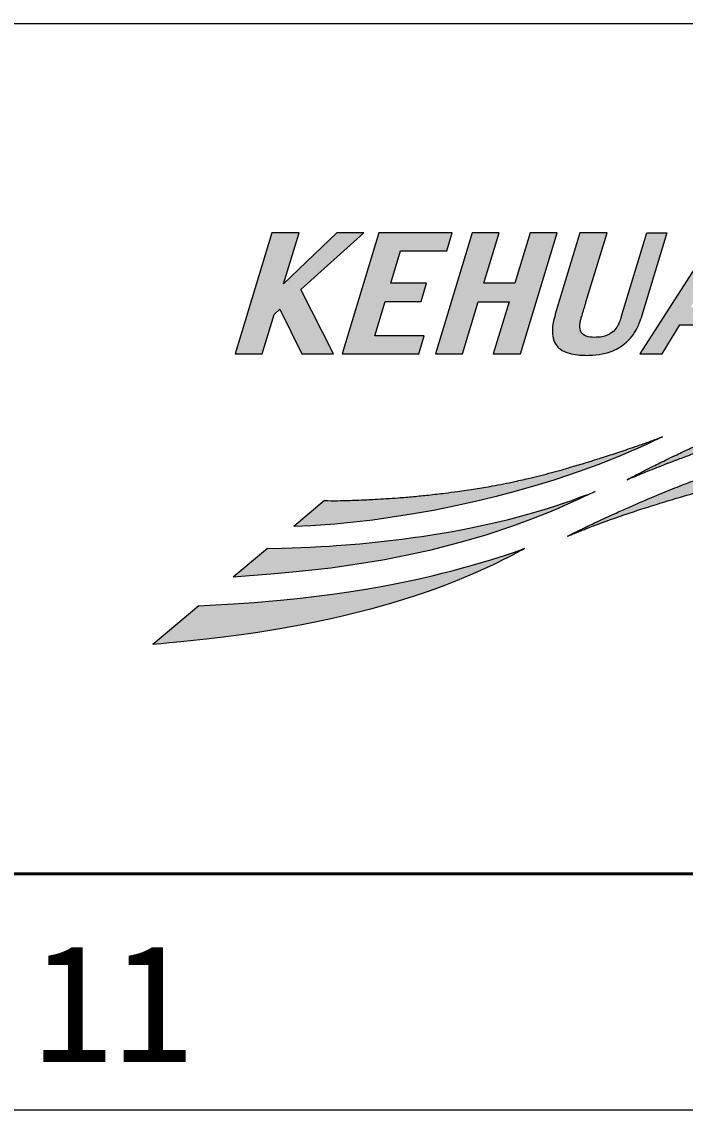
# Model space of a CAD drawing. Header units: millimetres. Extents: x 32496 to 166256, y 3504 to 23939.
# Drawn here: x 57738 to 58705, y 3504 to 5089 of the extents above; entities that cross this region are included whole.
import ezdxf
from ezdxf.enums import TextEntityAlignment as Align

# ---------------------------------------------------------------- set-up
doc = ezdxf.new("R2010")
doc.units = ezdxf.units.MM
doc.layers.get('0').update_dxf_attribs({"lineweight": 35})
doc.layers.add('FORM', color=7, linetype='Continuous', lineweight=18)
doc.styles.add('KEHUA', font='仿宋_GB2312.ttf')

# ---------------------------------------------------------------- blocks, each defined once
blk = doc.blocks.new('KH01-M017S_1_46')
at = {"layer": 'FORM'}
h = blk.add_hatch(color=256, dxfattribs=at)
edge = h.paths.add_edge_path()
edge.add_spline(control_points=[(378.413, 12.147), (378.419, 12.15), (378.432, 12.155), (378.458, 12.166), (378.491, 12.18), (378.534, 12.197), (378.586, 12.218), (378.659, 12.248), (378.749, 12.283), (379.069, 12.407), (379.477, 12.554), (379.984, 12.723), (380.383, 12.849), (381.015, 13.038), (381.584, 13.194), (382.127, 13.332), (382.455, 13.413), (382.905, 13.519), (383.436, 13.636), (383.991, 13.749), (384.535, 13.853), (385.092, 13.95), (385.761, 14.056), (386.604, 14.172), (387.536, 14.272), (388.546, 14.344), (389.382, 14.37), (390.082, 14.362), (390.48, 14.345), (390.785, 14.325), (391.047, 14.304), (391.256, 14.279), (391.379, 14.265)], knot_values=[0, 0, 0, 0, 0.156664, 0.371959, 0.73002, 1.086761, 1.571408, 2.187305, 3.117296, 4.104866, 11.080452, 14.356878, 17.978783, 21.936292, 31.461629, 33.287236, 36.476518, 40.233224, 45.267375, 50.601102, 54.907409, 59.6558, 65.256225, 72.484809, 81.732527, 89.561828, 98.750059, 103.420502, 107.725121, 109.100253, 111.344408, 114.549621, 114.549621, 114.549621, 114.549621], degree=3, periodic=0)
edge.add_line((391.379, 14.265), (392.979, 15.61))
edge.add_spline(control_points=[(392.979, 15.61), (392.892, 15.612), (392.737, 15.614), (392.321, 15.61), (391.755, 15.591), (390.909, 15.539), (390.063, 15.462), (389.182, 15.358), (388.437, 15.253), (387.666, 15.128), (386.822, 14.973), (385.934, 14.786), (384.967, 14.557), (384.153, 14.34), (383.397, 14.118), (382.851, 13.948), (382.368, 13.788), (381.961, 13.647), (381.555, 13.501), (381.15, 13.349), (380.734, 13.187), (380.26, 12.995), (379.829, 12.81), (379.393, 12.616), (379.118, 12.49), (378.89, 12.382), (378.751, 12.315), (378.645, 12.264), (378.57, 12.227), (378.506, 12.196), (378.453, 12.17), (378.413, 12.15)], knot_values=[0, 0, 0, 0, 2.251095, 4.037337, 10.776802, 16.941191, 26.033653, 32.819381, 39.939825, 45.569154, 53.075632, 62.20946, 69.106964, 78.847478, 84.06424, 89.557573, 93.671808, 97.270439, 100.741865, 104.859393, 108.490807, 112.321634, 118.121301, 120.665247, 124.704879, 125.969872, 127.219945, 128.699407, 129.029051, 129.388976, 130.547522, 130.547522, 130.547522, 130.547522], degree=3, periodic=0)
edge.add_line((378.413, 12.15), (378.413, 12.147))
edge = h.paths.add_edge_path()
edge.add_spline(control_points=[(395.098, 17.398), (394.995, 17.391), (394.684, 17.372), (394.126, 17.326), (393.393, 17.253), (392.669, 17.168), (391.878, 17.062), (391.101, 16.945), (390.26, 16.802), (389.511, 16.662), (388.765, 16.51), (387.95, 16.33), (386.935, 16.084), (385.967, 15.82), (385.041, 15.544), (384.369, 15.327), (383.665, 15.085), (383.178, 14.907), (382.737, 14.738), (382.421, 14.614), (382.073, 14.472), (381.696, 14.312), (381.351, 14.161), (381.014, 14.007), (380.762, 13.889), (380.545, 13.784), (380.378, 13.703), (380.219, 13.624), (380.072, 13.549), (379.957, 13.49), (379.882, 13.451), (379.835, 13.426), (379.795, 13.405), (379.763, 13.389), (379.741, 13.377), (379.725, 13.368), (379.713, 13.362), (379.706, 13.359), (379.701, 13.356), (379.691, 13.351), (379.684, 13.347), (379.678, 13.343)], knot_values=[0, 0, 0, 0, 2.680353, 8.080102, 14.525223, 21.795446, 26.996981, 35.223274, 42.186163, 49.123825, 54.985268, 61.936161, 70.776751, 82.081783, 87.958375, 95.855856, 100.393206, 107.28013, 109.30614, 112.631833, 116.092756, 119.061369, 123.262575, 125.863085, 128.659319, 130.501924, 132.117781, 133.478264, 135.092176, 136.398381, 136.830552, 137.285081, 137.781478, 138.00503, 138.221778, 138.412163, 138.495693, 138.564209, 138.610851, 138.665588, 138.837288, 138.837288, 138.837288, 138.837288], degree=3, periodic=0)
edge.add_spline(control_points=[(379.678, 13.343), (379.69, 13.349), (379.705, 13.355), (379.73, 13.366), (379.753, 13.376), (379.781, 13.387), (379.823, 13.405), (379.888, 13.432), (379.989, 13.474), (380.132, 13.532), (380.293, 13.596), (380.522, 13.685), (380.773, 13.781), (381.099, 13.902), (381.412, 14.015), (381.765, 14.139), (382.097, 14.252), (382.524, 14.394), (383.033, 14.558), (383.661, 14.749), (384.478, 14.985), (385.354, 15.218), (386.312, 15.448), (387.214, 15.645), (388.149, 15.825), (389.144, 15.99), (390.069, 16.117), (390.944, 16.211), (391.665, 16.271), (392.302, 16.309), (392.838, 16.329), (393.285, 16.338), (393.609, 16.339), (393.783, 16.338), (393.837, 16.338)], knot_values=[0, 0, 0, 0, 0.336928, 0.432734, 0.707624, 0.978258, 1.215264, 1.906319, 2.7907, 4.064011, 5.895574, 7.292648, 10.433281, 12.879811, 16.299953, 19.064562, 22.609088, 25.392075, 30.733019, 36.473671, 42.429405, 52.793357, 59.98618, 67.989181, 76.755881, 84.68391, 94.163165, 100.978893, 107.509874, 112.933503, 117.520651, 121.429385, 124.524463, 125.936083, 125.936083, 125.936083, 125.936083], degree=3, periodic=0)
edge.add_line((393.837, 16.338), (395.098, 17.398))
edge = h.paths.add_edge_path()
edge.add_spline(control_points=[(381.464, 14.609), (381.495, 14.622), (381.533, 14.639), (381.592, 14.664), (381.632, 14.681), (381.679, 14.701), (381.737, 14.725), (381.808, 14.755), (381.886, 14.787), (381.955, 14.815), (382.02, 14.841), (382.162, 14.899), (382.328, 14.965), (382.532, 15.045), (382.698, 15.109), (382.88, 15.178), (383.124, 15.271), (383.443, 15.389), (383.811, 15.521), (384.186, 15.654), (384.547, 15.778), (385, 15.931), (385.481, 16.087), (386.067, 16.271), (386.689, 16.459), (387.417, 16.668), (388.264, 16.896), (389.257, 17.143), (390.402, 17.398), (391.524, 17.614), (392.875, 17.834), (393.999, 17.971), (394.882, 18.042), (395.305, 18.07), (395.617, 18.087), (395.849, 18.096), (395.919, 18.099)], knot_values=[0, 0, 0, 0, 0.87523, 1.097172, 1.661139, 2.006644, 2.394707, 3.319909, 4.000149, 4.564089, 5.273105, 5.807208, 8.534045, 9.922459, 11.490078, 13.143715, 14.970889, 18.271272, 21.972058, 25.101434, 28.583578, 31.886236, 37.516261, 41.697583, 47.831275, 54.357239, 61.361074, 70.587968, 80.8957, 91.788456, 100.237234, 116.399379, 121.13538, 123.220309, 127.403297, 129.240324, 129.240324, 129.240324, 129.240324], degree=3, periodic=0)
edge.add_line((395.919, 18.099), (396.997, 18.996))
edge.add_spline(control_points=[(396.997, 18.996), (396.942, 18.991), (396.755, 18.973), (396.389, 18.942), (395.816, 18.889), (395.08, 18.811), (394.224, 18.701), (393.404, 18.576), (392.551, 18.427), (391.757, 18.271), (390.973, 18.099), (390.298, 17.938), (389.744, 17.796), (389.313, 17.68), (389.019, 17.597), (388.754, 17.521), (388.51, 17.45), (388.187, 17.353), (387.763, 17.221), (386.719, 16.88), (385.697, 16.508), (384.676, 16.096), (384.211, 15.902), (383.775, 15.713), (383.353, 15.525), (382.97, 15.349), (382.634, 15.19), (382.381, 15.069), (382.174, 14.967), (381.999, 14.881), (381.89, 14.826), (381.798, 14.78), (381.728, 14.744), (381.68, 14.72), (381.648, 14.704), (381.624, 14.691), (381.599, 14.679), (381.573, 14.665), (381.55, 14.653), (381.527, 14.642), (381.498, 14.627), (381.476, 14.616), (381.464, 14.609)], knot_values=[0, 0, 0, 0, 1.415946, 4.874534, 9.525791, 16.349342, 24.095501, 31.901395, 37.873875, 46.559705, 52.896728, 58.700164, 64.561819, 67.721663, 70.273758, 72.503628, 74.875279, 76.849786, 81.251424, 86.396433, 105.364498, 109.451914, 114.955312, 118.441327, 121.766557, 126.943636, 129.37394, 131.411481, 134.218633, 135.360409, 136.47941, 137.392754, 138.026114, 138.511768, 138.781714, 138.967972, 139.22198, 139.499944, 139.713437, 139.907325, 140.168786, 140.545581, 140.545581, 140.545581, 140.545581], degree=3, periodic=0)
h = blk.add_hatch(color=256, dxfattribs=at)
edge = h.paths.add_edge_path()
edge.add_spline(control_points=[(378.413, 12.147), (378.419, 12.15), (378.432, 12.155), (378.458, 12.166), (378.491, 12.18), (378.534, 12.197), (378.586, 12.218), (378.659, 12.248), (378.749, 12.283), (379.069, 12.407), (379.477, 12.554), (379.984, 12.723), (380.383, 12.849), (381.015, 13.038), (381.584, 13.194), (382.127, 13.332), (382.455, 13.413), (382.905, 13.519), (383.436, 13.636), (383.991, 13.749), (384.535, 13.853), (385.092, 13.95), (385.761, 14.056), (386.604, 14.172), (387.536, 14.272), (388.546, 14.344), (389.382, 14.37), (390.082, 14.362), (390.48, 14.345), (390.785, 14.325), (391.047, 14.304), (391.256, 14.279), (391.379, 14.265)], knot_values=[0, 0, 0, 0, 0.156664, 0.371959, 0.73002, 1.086761, 1.571408, 2.187305, 3.117296, 4.104866, 11.080452, 14.356878, 17.978783, 21.936292, 31.461629, 33.287236, 36.476518, 40.233224, 45.267375, 50.601102, 54.907409, 59.6558, 65.256225, 72.484809, 81.732527, 89.561828, 98.750059, 103.420502, 107.725121, 109.100253, 111.344408, 114.549621, 114.549621, 114.549621, 114.549621], degree=3, periodic=0)
edge.add_line((391.379, 14.265), (392.979, 15.61))
edge.add_spline(control_points=[(392.979, 15.61), (392.892, 15.612), (392.737, 15.614), (392.321, 15.61), (391.755, 15.591), (390.909, 15.539), (390.063, 15.462), (389.182, 15.358), (388.437, 15.253), (387.666, 15.128), (386.822, 14.973), (385.934, 14.786), (384.967, 14.557), (384.153, 14.34), (383.397, 14.118), (382.851, 13.948), (382.368, 13.788), (381.961, 13.647), (381.555, 13.501), (381.15, 13.349), (380.734, 13.187), (380.26, 12.995), (379.829, 12.81), (379.393, 12.616), (379.118, 12.49), (378.89, 12.382), (378.751, 12.315), (378.645, 12.264), (378.57, 12.227), (378.506, 12.196), (378.453, 12.17), (378.413, 12.15)], knot_values=[0, 0, 0, 0, 2.251095, 4.037337, 10.776802, 16.941191, 26.033653, 32.819381, 39.939825, 45.569154, 53.075632, 62.20946, 69.106964, 78.847478, 84.06424, 89.557573, 93.671808, 97.270439, 100.741865, 104.859393, 108.490807, 112.321634, 118.121301, 120.665247, 124.704879, 125.969872, 127.219945, 128.699407, 129.029051, 129.388976, 130.547522, 130.547522, 130.547522, 130.547522], degree=3, periodic=0)
edge.add_line((378.413, 12.15), (378.413, 12.147))
edge = h.paths.add_edge_path()
edge.add_spline(control_points=[(395.098, 17.398), (394.995, 17.391), (394.684, 17.372), (394.126, 17.326), (393.393, 17.253), (392.669, 17.168), (391.878, 17.062), (391.101, 16.945), (390.26, 16.802), (389.511, 16.662), (388.765, 16.51), (387.95, 16.33), (386.935, 16.084), (385.967, 15.82), (385.041, 15.544), (384.369, 15.327), (383.665, 15.085), (383.178, 14.907), (382.737, 14.738), (382.421, 14.614), (382.073, 14.472), (381.696, 14.312), (381.351, 14.161), (381.014, 14.007), (380.762, 13.889), (380.545, 13.784), (380.378, 13.703), (380.219, 13.624), (380.072, 13.549), (379.957, 13.49), (379.882, 13.451), (379.835, 13.426), (379.795, 13.405), (379.763, 13.389), (379.741, 13.377), (379.725, 13.368), (379.713, 13.362), (379.706, 13.359), (379.701, 13.356), (379.691, 13.351), (379.684, 13.347), (379.678, 13.343)], knot_values=[0, 0, 0, 0, 2.680353, 8.080102, 14.525223, 21.795446, 26.996981, 35.223274, 42.186163, 49.123825, 54.985268, 61.936161, 70.776751, 82.081783, 87.958375, 95.855856, 100.393206, 107.28013, 109.30614, 112.631833, 116.092756, 119.061369, 123.262575, 125.863085, 128.659319, 130.501924, 132.117781, 133.478264, 135.092176, 136.398381, 136.830552, 137.285081, 137.781478, 138.00503, 138.221778, 138.412163, 138.495693, 138.564209, 138.610851, 138.665588, 138.837288, 138.837288, 138.837288, 138.837288], degree=3, periodic=0)
edge.add_spline(control_points=[(379.678, 13.343), (379.69, 13.349), (379.705, 13.355), (379.73, 13.366), (379.753, 13.376), (379.781, 13.387), (379.823, 13.405), (379.888, 13.432), (379.989, 13.474), (380.132, 13.532), (380.293, 13.596), (380.522, 13.685), (380.773, 13.781), (381.099, 13.902), (381.412, 14.015), (381.765, 14.139), (382.097, 14.252), (382.524, 14.394), (383.033, 14.558), (383.661, 14.749), (384.478, 14.985), (385.354, 15.218), (386.312, 15.448), (387.214, 15.645), (388.149, 15.825), (389.144, 15.99), (390.069, 16.117), (390.944, 16.211), (391.665, 16.271), (392.302, 16.309), (392.838, 16.329), (393.285, 16.338), (393.609, 16.339), (393.783, 16.338), (393.837, 16.338)], knot_values=[0, 0, 0, 0, 0.336928, 0.432734, 0.707624, 0.978258, 1.215264, 1.906319, 2.7907, 4.064011, 5.895574, 7.292648, 10.433281, 12.879811, 16.299953, 19.064562, 22.609088, 25.392075, 30.733019, 36.473671, 42.429405, 52.793357, 59.98618, 67.989181, 76.755881, 84.68391, 94.163165, 100.978893, 107.509874, 112.933503, 117.520651, 121.429385, 124.524463, 125.936083, 125.936083, 125.936083, 125.936083], degree=3, periodic=0)
edge.add_line((393.837, 16.338), (395.098, 17.398))
edge = h.paths.add_edge_path()
edge.add_spline(control_points=[(381.464, 14.609), (381.495, 14.622), (381.533, 14.639), (381.592, 14.664), (381.632, 14.681), (381.679, 14.701), (381.737, 14.725), (381.808, 14.755), (381.886, 14.787), (381.955, 14.815), (382.02, 14.841), (382.162, 14.899), (382.328, 14.965), (382.532, 15.045), (382.698, 15.109), (382.88, 15.178), (383.124, 15.271), (383.443, 15.389), (383.811, 15.521), (384.186, 15.654), (384.547, 15.778), (385, 15.931), (385.481, 16.087), (386.067, 16.271), (386.689, 16.459), (387.417, 16.668), (388.264, 16.896), (389.257, 17.143), (390.402, 17.398), (391.524, 17.614), (392.875, 17.834), (393.999, 17.971), (394.882, 18.042), (395.305, 18.07), (395.617, 18.087), (395.849, 18.096), (395.919, 18.099)], knot_values=[0, 0, 0, 0, 0.87523, 1.097172, 1.661139, 2.006644, 2.394707, 3.319909, 4.000149, 4.564089, 5.273105, 5.807208, 8.534045, 9.922459, 11.490078, 13.143715, 14.970889, 18.271272, 21.972058, 25.101434, 28.583578, 31.886236, 37.516261, 41.697583, 47.831275, 54.357239, 61.361074, 70.587968, 80.8957, 91.788456, 100.237234, 116.399379, 121.13538, 123.220309, 127.403297, 129.240324, 129.240324, 129.240324, 129.240324], degree=3, periodic=0)
edge.add_line((395.919, 18.099), (396.997, 18.996))
edge.add_spline(control_points=[(396.997, 18.996), (396.942, 18.991), (396.755, 18.973), (396.389, 18.942), (395.816, 18.889), (395.08, 18.811), (394.224, 18.701), (393.404, 18.576), (392.551, 18.427), (391.757, 18.271), (390.973, 18.099), (390.298, 17.938), (389.744, 17.796), (389.313, 17.68), (389.019, 17.597), (388.754, 17.521), (388.51, 17.45), (388.187, 17.353), (387.763, 17.221), (386.719, 16.88), (385.697, 16.508), (384.676, 16.096), (384.211, 15.902), (383.775, 15.713), (383.353, 15.525), (382.97, 15.349), (382.634, 15.19), (382.381, 15.069), (382.174, 14.967), (381.999, 14.881), (381.89, 14.826), (381.798, 14.78), (381.728, 14.744), (381.68, 14.72), (381.648, 14.704), (381.624, 14.691), (381.599, 14.679), (381.573, 14.665), (381.55, 14.653), (381.527, 14.642), (381.498, 14.627), (381.476, 14.616), (381.464, 14.609)], knot_values=[0, 0, 0, 0, 1.415946, 4.874534, 9.525791, 16.349342, 24.095501, 31.901395, 37.873875, 46.559705, 52.896728, 58.700164, 64.561819, 67.721663, 70.273758, 72.503628, 74.875279, 76.849786, 81.251424, 86.396433, 105.364498, 109.451914, 114.955312, 118.441327, 121.766557, 126.943636, 129.37394, 131.411481, 134.218633, 135.360409, 136.47941, 137.392754, 138.026114, 138.511768, 138.781714, 138.967972, 139.22198, 139.499944, 139.713437, 139.907325, 140.168786, 140.545581, 140.545581, 140.545581, 140.545581], degree=3, periodic=0)
h = blk.add_hatch(color=256, dxfattribs=at)
h.paths.add_polyline_path([(372.771, 17.37), (374.103, 18.566), (373.532, 18.566), (372.404, 17.492), (372.731, 18.566), (372.157, 18.566), (371.378, 16.009), (371.952, 16.009), (372.206, 16.843), (372.324, 16.95), (372.791, 16.009), (373.463, 16.009)])
h.paths.add_polyline_path([(374.556, 17.116), (375.316, 17.116), (375.433, 17.5), (374.673, 17.5), (374.881, 18.186), (375.862, 18.186), (375.977, 18.566), (374.423, 18.566), (373.645, 16.009), (375.266, 16.009), (375.381, 16.388), (374.334, 16.388)])
h.paths.add_polyline_path([(376.528, 17.107), (377.178, 17.107), (376.844, 16.009), (377.418, 16.009), (378.196, 18.566), (377.623, 18.566), (377.298, 17.5), (376.648, 17.5), (376.972, 18.566), (376.398, 18.566), (375.62, 16.009), (376.194, 16.009)])
edge = h.paths.add_edge_path()
edge.add_spline(control_points=[(379.554, 16.784), (379.541, 16.746), (379.52, 16.683), (379.47, 16.582), (379.399, 16.48), (379.279, 16.402), (379.148, 16.365), (379.006, 16.354), (378.854, 16.357), (378.685, 16.44), (378.672, 16.592), (378.687, 16.696), (378.712, 16.784), (378.739, 16.87), (378.764, 16.954), (378.786, 17.027), (378.801, 17.076), (378.808, 17.1)], knot_values=[0, 0, 0, 0, 0.105439, 0.175974, 0.297576, 0.427897, 0.546372, 0.654285, 0.8004, 0.953289, 1.092889, 1.163295, 1.23452, 1.333613, 1.4, 1.468312, 1.53416, 1.53416, 1.53416, 1.53416], degree=3, periodic=0)
edge.add_line((378.808, 17.1), (379.255, 18.566))
edge.add_line((379.255, 18.566), (378.681, 18.566))
edge.add_line((378.681, 18.566), (378.157, 16.845))
edge.add_spline(control_points=[(378.157, 16.845), (378.14, 16.785), (378.111, 16.678), (378.093, 16.523), (378.1, 16.361), (378.15, 16.213), (378.278, 16.083), (378.441, 16.015), (378.676, 15.975), (378.935, 15.972), (379.186, 16.006), (379.379, 16.068), (379.532, 16.146), (379.664, 16.248), (379.79, 16.381), (379.881, 16.523), (379.938, 16.653), (379.96, 16.72), (379.968, 16.746)], knot_values=[0, 0, 0, 0, 0.16244, 0.295474, 0.408693, 0.589446, 0.693615, 0.880802, 1.044403, 1.320889, 1.561193, 1.710409, 1.856093, 2.010027, 2.149934, 2.338385, 2.451511, 2.524594, 2.524594, 2.524594, 2.524594], degree=3, periodic=0)
edge.add_line((379.968, 16.746), (380.522, 18.566))
edge.add_line((380.522, 18.566), (380.096, 18.566))
edge.add_line((380.096, 18.566), (379.554, 16.784))
h.paths.add_polyline_path([(379.951, 16.009), (380.418, 16.009), (380.798, 16.622), (381.641, 16.622), (381.643, 16.009), (382.232, 16.009), (382.125, 18.566), (381.589, 18.566)])
h.paths.add_polyline_path([(381.603, 17.929), (381.631, 16.992), (381.022, 16.992)], flags=16)
h = blk.add_hatch(color=256, dxfattribs=at)
h.paths.add_polyline_path([(372.771, 17.37), (374.103, 18.566), (373.532, 18.566), (372.404, 17.492), (372.731, 18.566), (372.157, 18.566), (371.378, 16.009), (371.952, 16.009), (372.206, 16.843), (372.324, 16.95), (372.791, 16.009), (373.463, 16.009)])
h.paths.add_polyline_path([(374.556, 17.116), (375.316, 17.116), (375.433, 17.5), (374.673, 17.5), (374.881, 18.186), (375.862, 18.186), (375.977, 18.566), (374.423, 18.566), (373.645, 16.009), (375.266, 16.009), (375.381, 16.388), (374.334, 16.388)])
h.paths.add_polyline_path([(376.528, 17.107), (377.178, 17.107), (376.844, 16.009), (377.418, 16.009), (378.196, 18.566), (377.623, 18.566), (377.298, 17.5), (376.648, 17.5), (376.972, 18.566), (376.398, 18.566), (375.62, 16.009), (376.194, 16.009)])
edge = h.paths.add_edge_path()
edge.add_spline(control_points=[(379.554, 16.784), (379.541, 16.746), (379.52, 16.683), (379.47, 16.582), (379.399, 16.48), (379.279, 16.402), (379.148, 16.365), (379.006, 16.354), (378.854, 16.357), (378.685, 16.44), (378.672, 16.592), (378.687, 16.696), (378.712, 16.784), (378.739, 16.87), (378.764, 16.954), (378.786, 17.027), (378.801, 17.076), (378.808, 17.1)], knot_values=[0, 0, 0, 0, 0.105439, 0.175974, 0.297576, 0.427897, 0.546372, 0.654285, 0.8004, 0.953289, 1.092889, 1.163295, 1.23452, 1.333613, 1.4, 1.468312, 1.53416, 1.53416, 1.53416, 1.53416], degree=3, periodic=0)
edge.add_line((378.808, 17.1), (379.255, 18.566))
edge.add_line((379.255, 18.566), (378.681, 18.566))
edge.add_line((378.681, 18.566), (378.157, 16.845))
edge.add_spline(control_points=[(378.157, 16.845), (378.14, 16.785), (378.111, 16.678), (378.093, 16.523), (378.1, 16.361), (378.15, 16.213), (378.278, 16.083), (378.441, 16.015), (378.676, 15.975), (378.935, 15.972), (379.186, 16.006), (379.379, 16.068), (379.532, 16.146), (379.664, 16.248), (379.79, 16.381), (379.881, 16.523), (379.938, 16.653), (379.96, 16.72), (379.968, 16.746)], knot_values=[0, 0, 0, 0, 0.16244, 0.295474, 0.408693, 0.589446, 0.693615, 0.880802, 1.044403, 1.320889, 1.561193, 1.710409, 1.856093, 2.010027, 2.149934, 2.338385, 2.451511, 2.524594, 2.524594, 2.524594, 2.524594], degree=3, periodic=0)
edge.add_line((379.968, 16.746), (380.522, 18.566))
edge.add_line((380.522, 18.566), (380.096, 18.566))
edge.add_line((380.096, 18.566), (379.554, 16.784))
h.paths.add_polyline_path([(379.951, 16.009), (380.418, 16.009), (380.798, 16.622), (381.641, 16.622), (381.643, 16.009), (382.232, 16.009), (382.125, 18.566), (381.589, 18.566)])
h.paths.add_polyline_path([(381.603, 17.929), (381.631, 16.992), (381.022, 16.992)], flags=16)
h = blk.add_hatch(color=256, dxfattribs=at)
edge = h.paths.add_edge_path()
edge.add_spline(control_points=[(380.43, 14.253), (380.408, 14.245), (380.373, 14.232), (380.322, 14.213), (380.274, 14.195), (380.197, 14.167), (380.101, 14.132), (379.976, 14.088), (379.83, 14.037), (379.663, 13.98), (379.434, 13.903), (379.178, 13.82), (378.877, 13.725), (378.59, 13.639), (378.244, 13.539), (377.925, 13.453), (377.591, 13.371), (377.25, 13.292), (376.865, 13.217), (376.46, 13.148), (376.127, 13.099), (375.794, 13.056), (375.484, 13.02), (375.152, 12.987), (374.855, 12.962), (374.583, 12.943), (374.363, 12.93), (374.149, 12.919), (373.961, 12.911), (373.753, 12.905), (373.531, 12.899), (373.363, 12.9), (373.271, 12.901)], knot_values=[0, 0, 0, 0, 0.600039, 0.983366, 1.39585, 1.930183, 3.100726, 4.069772, 5.362361, 7.099273, 8.662641, 11.614304, 14.083951, 16.861282, 19.378594, 23.436438, 25.442946, 28.286776, 32.526298, 35.605395, 38.962952, 41.243311, 44.314415, 47.068877, 49.889552, 52.058194, 54.134731, 55.62173, 57.606252, 59.02685, 61.006569, 63.381216, 63.381216, 63.381216, 63.381216], degree=3, periodic=0)
edge.add_line((373.271, 12.901), (372.618, 12.351))
edge.add_line((372.618, 12.351), (372.98, 12.366))
edge.add_line((372.98, 12.366), (373.488, 12.403))
edge.add_line((373.488, 12.403), (374.296, 12.49))
edge.add_line((374.296, 12.49), (375.113, 12.612))
edge.add_line((375.113, 12.612), (375.577, 12.695))
edge.add_line((375.577, 12.695), (375.917, 12.762))
edge.add_line((375.917, 12.762), (376.47, 12.883))
edge.add_line((376.47, 12.883), (376.877, 12.981))
edge.add_line((376.877, 12.981), (377.253, 13.08))
edge.add_line((377.253, 13.08), (377.725, 13.213))
edge.add_line((377.725, 13.213), (378.124, 13.335))
edge.add_line((378.124, 13.335), (378.661, 13.515))
edge.add_line((378.661, 13.515), (379.057, 13.659))
edge.add_line((379.057, 13.659), (379.503, 13.835))
edge.add_line((379.503, 13.835), (379.664, 13.902))
edge.add_line((379.664, 13.902), (379.812, 13.966))
edge.add_line((379.812, 13.966), (379.964, 14.033))
edge.add_line((379.964, 14.033), (380.1, 14.095))
edge.add_line((380.1, 14.095), (380.163, 14.125))
edge.add_line((380.163, 14.125), (380.215, 14.149))
edge.add_line((380.215, 14.149), (380.261, 14.171))
edge.add_line((380.261, 14.171), (380.358, 14.218))
edge.add_line((380.358, 14.218), (380.377, 14.227))
edge.add_line((380.377, 14.227), (380.393, 14.235))
edge.add_line((380.393, 14.235), (380.406, 14.241))
edge.add_line((380.406, 14.241), (380.409, 14.243))
edge.add_line((380.409, 14.243), (380.43, 14.253))
h.paths.add_polyline_path([(378.748, 12.974), (378.658, 12.932), (378.419, 12.824), (378.236, 12.744), (378.034, 12.66), (377.636, 12.502), (377.273, 12.369), (376.684, 12.173), (376.137, 12.013), (375.497, 11.849), (374.992, 11.737), (374.503, 11.643), (373.963, 11.553), (373.404, 11.475), (372.673, 11.392), (372.135, 11.343), (371.683, 11.307), (371.338, 11.28), (372.062, 11.887), (372.369, 11.894), (372.587, 11.9), (372.772, 11.907), (372.965, 11.916), (373.192, 11.928), (373.368, 11.939), (373.519, 11.949), (373.724, 11.965), (374.019, 11.99), (374.408, 12.028), (374.716, 12.063), (374.906, 12.086), (375.2, 12.126), (375.331, 12.145), (375.588, 12.184), (375.9, 12.237), (376.133, 12.279), (376.37, 12.325), (376.63, 12.379), (376.854, 12.43), (377.165, 12.504), (377.448, 12.578), (377.75, 12.662), (378.017, 12.743), (378.129, 12.779), (378.376, 12.861), (378.507, 12.907), (378.644, 12.957), (378.775, 13.006), (378.844, 13.033), (378.917, 13.062), (378.952, 13.076), (378.975, 13.085), (379.002, 13.096), (378.882, 13.037)])
h.paths.add_polyline_path([(373.159, 10.883), (372.762, 10.836), (372.336, 10.793), (372.089, 10.77), (371.782, 10.746), (371.342, 10.716), (370.84, 10.688), (370.613, 10.677), (369.633, 9.857), (369.81, 9.873), (369.989, 9.89), (370.218, 9.912), (370.496, 9.94), (370.762, 9.969), (371.07, 10.005), (371.513, 10.063), (371.86, 10.113), (372.325, 10.187), (372.754, 10.264), (373.071, 10.326), (373.443, 10.405), (373.68, 10.46), (374.242, 10.601), (374.716, 10.735), (375.169, 10.877), (375.507, 10.993), (375.83, 11.112), (376.078, 11.209), (376.35, 11.322), (376.577, 11.421), (376.713, 11.484), (376.83, 11.538), (376.927, 11.585), (377.05, 11.646), (377.152, 11.698), (377.207, 11.726), (377.28, 11.764), (377.32, 11.786), (377.356, 11.805), (377.385, 11.821), (377.415, 11.837), (377.432, 11.847), (377.475, 11.87), (377.49, 11.878), (377.504, 11.886), (377.408, 11.853), (377.291, 11.812), (377.102, 11.749), (376.814, 11.657), (376.424, 11.541), (376.22, 11.484), (375.947, 11.411), (375.761, 11.364), (375.52, 11.305), (375.274, 11.249), (374.901, 11.169), (374.496, 11.09), (374.106, 11.022), (373.784, 10.971), (373.441, 10.921)])
h = blk.add_hatch(color=256, dxfattribs=at)
edge = h.paths.add_edge_path()
edge.add_spline(control_points=[(380.43, 14.253), (380.408, 14.245), (380.373, 14.232), (380.322, 14.213), (380.274, 14.195), (380.197, 14.167), (380.101, 14.132), (379.976, 14.088), (379.83, 14.037), (379.663, 13.98), (379.434, 13.903), (379.178, 13.82), (378.877, 13.725), (378.59, 13.639), (378.244, 13.539), (377.925, 13.453), (377.591, 13.371), (377.25, 13.292), (376.865, 13.217), (376.46, 13.148), (376.127, 13.099), (375.794, 13.056), (375.484, 13.02), (375.152, 12.987), (374.855, 12.962), (374.583, 12.943), (374.363, 12.93), (374.149, 12.919), (373.961, 12.911), (373.753, 12.905), (373.531, 12.899), (373.363, 12.9), (373.271, 12.901)], knot_values=[0, 0, 0, 0, 0.600039, 0.983366, 1.39585, 1.930183, 3.100726, 4.069772, 5.362361, 7.099273, 8.662641, 11.614304, 14.083951, 16.861282, 19.378594, 23.436438, 25.442946, 28.286776, 32.526298, 35.605395, 38.962952, 41.243311, 44.314415, 47.068877, 49.889552, 52.058194, 54.134731, 55.62173, 57.606252, 59.02685, 61.006569, 63.381216, 63.381216, 63.381216, 63.381216], degree=3, periodic=0)
edge.add_line((373.271, 12.901), (372.618, 12.351))
edge.add_line((372.618, 12.351), (372.98, 12.366))
edge.add_line((372.98, 12.366), (373.488, 12.403))
edge.add_line((373.488, 12.403), (374.296, 12.49))
edge.add_line((374.296, 12.49), (375.113, 12.612))
edge.add_line((375.113, 12.612), (375.577, 12.695))
edge.add_line((375.577, 12.695), (375.917, 12.762))
edge.add_line((375.917, 12.762), (376.47, 12.883))
edge.add_line((376.47, 12.883), (376.877, 12.981))
edge.add_line((376.877, 12.981), (377.253, 13.08))
edge.add_line((377.253, 13.08), (377.725, 13.213))
edge.add_line((377.725, 13.213), (378.124, 13.335))
edge.add_line((378.124, 13.335), (378.661, 13.515))
edge.add_line((378.661, 13.515), (379.057, 13.659))
edge.add_line((379.057, 13.659), (379.503, 13.835))
edge.add_line((379.503, 13.835), (379.664, 13.902))
edge.add_line((379.664, 13.902), (379.812, 13.966))
edge.add_line((379.812, 13.966), (379.964, 14.033))
edge.add_line((379.964, 14.033), (380.1, 14.095))
edge.add_line((380.1, 14.095), (380.163, 14.125))
edge.add_line((380.163, 14.125), (380.215, 14.149))
edge.add_line((380.215, 14.149), (380.261, 14.171))
edge.add_line((380.261, 14.171), (380.358, 14.218))
edge.add_line((380.358, 14.218), (380.377, 14.227))
edge.add_line((380.377, 14.227), (380.393, 14.235))
edge.add_line((380.393, 14.235), (380.406, 14.241))
edge.add_line((380.406, 14.241), (380.409, 14.243))
edge.add_line((380.409, 14.243), (380.43, 14.253))
h.paths.add_polyline_path([(378.748, 12.974), (378.658, 12.932), (378.419, 12.824), (378.236, 12.744), (378.034, 12.66), (377.636, 12.502), (377.273, 12.369), (376.684, 12.173), (376.137, 12.013), (375.497, 11.849), (374.992, 11.737), (374.503, 11.643), (373.963, 11.553), (373.404, 11.475), (372.673, 11.392), (372.135, 11.343), (371.683, 11.307), (371.338, 11.28), (372.062, 11.887), (372.369, 11.894), (372.587, 11.9), (372.772, 11.907), (372.965, 11.916), (373.192, 11.928), (373.368, 11.939), (373.519, 11.949), (373.724, 11.965), (374.019, 11.99), (374.408, 12.028), (374.716, 12.063), (374.906, 12.086), (375.2, 12.126), (375.331, 12.145), (375.588, 12.184), (375.9, 12.237), (376.133, 12.279), (376.37, 12.325), (376.63, 12.379), (376.854, 12.43), (377.165, 12.504), (377.448, 12.578), (377.75, 12.662), (378.017, 12.743), (378.129, 12.779), (378.376, 12.861), (378.507, 12.907), (378.644, 12.957), (378.775, 13.006), (378.844, 13.033), (378.917, 13.062), (378.952, 13.076), (378.975, 13.085), (379.002, 13.096), (378.882, 13.037)])
h.paths.add_polyline_path([(373.159, 10.883), (372.762, 10.836), (372.336, 10.793), (372.089, 10.77), (371.782, 10.746), (371.342, 10.716), (370.84, 10.688), (370.613, 10.677), (369.633, 9.857), (369.81, 9.873), (369.989, 9.89), (370.218, 9.912), (370.496, 9.94), (370.762, 9.969), (371.07, 10.005), (371.513, 10.063), (371.86, 10.113), (372.325, 10.187), (372.754, 10.264), (373.071, 10.326), (373.443, 10.405), (373.68, 10.46), (374.242, 10.601), (374.716, 10.735), (375.169, 10.877), (375.507, 10.993), (375.83, 11.112), (376.078, 11.209), (376.35, 11.322), (376.577, 11.421), (376.713, 11.484), (376.83, 11.538), (376.927, 11.585), (377.05, 11.646), (377.152, 11.698), (377.207, 11.726), (377.28, 11.764), (377.32, 11.786), (377.356, 11.805), (377.385, 11.821), (377.415, 11.837), (377.432, 11.847), (377.475, 11.87), (377.49, 11.878), (377.504, 11.886), (377.408, 11.853), (377.291, 11.812), (377.102, 11.749), (376.814, 11.657), (376.424, 11.541), (376.22, 11.484), (375.947, 11.411), (375.761, 11.364), (375.52, 11.305), (375.274, 11.249), (374.901, 11.169), (374.496, 11.09), (374.106, 11.022), (373.784, 10.971), (373.441, 10.921)])
at = {"layer": 'FORM', "color": 8}
blk.add_line((350, 23), (415, 23), dxfattribs=at)
at = {"layer": 'FORM', "linetype": 'Continuous', "lineweight": 0}
for p, q in [((372.157, 18.566), (371.378, 16.009)), ((372.157, 18.566), (371.378, 16.009)), ((372.731, 18.566), (372.157, 18.566)), ((372.731, 18.566), (372.157, 18.566)), ((373.532, 18.566), (372.404, 17.492)), ((372.404, 17.492), (372.731, 18.566)), ((373.532, 18.566), (372.404, 17.492)), ((372.404, 17.492), (372.731, 18.566)), ((372.771, 17.37), (374.103, 18.566)), ((372.771, 17.37), (374.103, 18.566)), ((374.103, 18.566), (373.532, 18.566)), ((374.103, 18.566), (373.532, 18.566)), ((374.423, 18.566), (373.645, 16.009)), ((374.423, 18.566), (373.645, 16.009)), ((375.977, 18.566), (374.423, 18.566)), ((375.977, 18.566), (374.423, 18.566)), ((376.398, 18.566), (375.62, 16.009)), ((376.398, 18.566), (375.62, 16.009)), ((375.862, 18.186), (375.977, 18.566)), ((375.862, 18.186), (375.977, 18.566)), ((376.972, 18.566), (376.398, 18.566)), ((376.972, 18.566), (376.398, 18.566)), ((376.648, 17.5), (376.972, 18.566)), ((376.648, 17.5), (376.972, 18.566)), ((377.623, 18.566), (377.298, 17.5)), ((377.623, 18.566), (377.298, 17.5)), ((377.418, 16.009), (378.196, 18.566)), ((377.418, 16.009), (378.196, 18.566)), ((378.196, 18.566), (377.623, 18.566)), ((378.196, 18.566), (377.623, 18.566)), ((378.681, 18.566), (378.157, 16.845)), ((378.681, 18.566), (378.157, 16.845)), ((379.255, 18.566), (378.681, 18.566)), ((379.255, 18.566), (378.681, 18.566)), ((378.808, 17.1), (379.255, 18.566)), ((378.808, 17.1), (379.255, 18.566)), ((379.554, 16.784), (380.096, 18.566)), ((379.554, 16.784), (380.096, 18.566)), ((381.589, 18.566), (379.951, 16.009)), ((381.589, 18.566), (379.951, 16.009)), ((380.522, 18.566), (379.968, 16.746)), ((380.522, 18.566), (379.968, 16.746)), ((380.096, 18.566), (380.522, 18.566)), ((380.096, 18.566), (380.522, 18.566)), ((374.673, 17.5), (374.881, 18.186)), ((374.673, 17.5), (374.881, 18.186)), ((374.881, 18.186), (375.862, 18.186)), ((374.881, 18.186), (375.862, 18.186)), ((373.463, 16.009), (372.771, 17.37)), ((373.463, 16.009), (372.771, 17.37)), ((375.433, 17.5), (374.673, 17.5)), ((375.433, 17.5), (374.673, 17.5)), ((375.316, 17.116), (375.433, 17.5)), ((375.316, 17.116), (375.433, 17.5)), ((377.298, 17.5), (376.648, 17.5)), ((377.298, 17.5), (376.648, 17.5)), ((374.334, 16.388), (374.556, 17.116)), ((374.334, 16.388), (374.556, 17.116)), ((374.556, 17.116), (375.316, 17.116)), ((374.556, 17.116), (375.316, 17.116)), ((376.194, 16.009), (376.528, 17.107)), ((376.194, 16.009), (376.528, 17.107)), ((376.528, 17.107), (377.178, 17.107)), ((376.528, 17.107), (377.178, 17.107)), ((377.178, 17.107), (376.844, 16.009)), ((377.178, 17.107), (376.844, 16.009)), ((371.952, 16.009), (372.206, 16.843)), ((371.952, 16.009), (372.206, 16.843)), ((372.206, 16.843), (372.324, 16.95)), ((372.206, 16.843), (372.324, 16.95)), ((372.324, 16.95), (372.791, 16.009)), ((372.324, 16.95), (372.791, 16.009)), ((380.418, 16.009), (380.798, 16.622)), ((380.418, 16.009), (380.798, 16.622)), ((380.798, 16.622), (381.641, 16.622)), ((380.798, 16.622), (381.641, 16.622)), ((375.381, 16.388), (374.334, 16.388)), ((375.381, 16.388), (374.334, 16.388)), ((375.266, 16.009), (375.381, 16.388)), ((375.266, 16.009), (375.381, 16.388)), ((371.378, 16.009), (371.952, 16.009)), ((371.378, 16.009), (371.952, 16.009)), ((372.791, 16.009), (373.463, 16.009)), ((372.791, 16.009), (373.463, 16.009)), ((373.645, 16.009), (375.266, 16.009)), ((373.645, 16.009), (375.266, 16.009)), ((375.62, 16.009), (376.194, 16.009)), ((375.62, 16.009), (376.194, 16.009)), ((376.844, 16.009), (377.418, 16.009)), ((376.844, 16.009), (377.418, 16.009)), ((379.951, 16.009), (380.418, 16.009)), ((379.951, 16.009), (380.418, 16.009))]:
    blk.add_line(p, q, dxfattribs=at)
at = {"layer": 'FORM'}
for p, q in [((380.1, 14.095), (379.964, 14.033)), ((380.1, 14.095), (379.964, 14.033)), ((380.163, 14.125), (380.1, 14.095)), ((380.163, 14.125), (380.1, 14.095)), ((380.215, 14.149), (380.163, 14.125)), ((380.215, 14.149), (380.163, 14.125)), ((380.261, 14.171), (380.215, 14.149)), ((380.261, 14.171), (380.215, 14.149)), ((380.358, 14.218), (380.261, 14.171)), ((380.358, 14.218), (380.261, 14.171)), ((380.377, 14.227), (380.358, 14.218)), ((380.377, 14.227), (380.358, 14.218)), ((380.393, 14.235), (380.377, 14.227)), ((380.393, 14.235), (380.377, 14.227)), ((380.406, 14.241), (380.393, 14.235)), ((380.406, 14.241), (380.393, 14.235)), ((380.409, 14.243), (380.406, 14.241)), ((380.409, 14.243), (380.406, 14.241)), ((380.43, 14.253), (380.409, 14.243)), ((380.43, 14.253), (380.409, 14.243)), ((379.503, 13.835), (379.057, 13.659)), ((379.503, 13.835), (379.057, 13.659)), ((379.664, 13.902), (379.503, 13.835)), ((379.664, 13.902), (379.503, 13.835)), ((379.812, 13.966), (379.664, 13.902)), ((379.812, 13.966), (379.664, 13.902)), ((379.964, 14.033), (379.812, 13.966)), ((379.964, 14.033), (379.812, 13.966)), ((379.057, 13.659), (378.661, 13.515)), ((379.057, 13.659), (378.661, 13.515)), ((378.661, 13.515), (378.124, 13.335)), ((378.661, 13.515), (378.124, 13.335)), ((377.725, 13.213), (377.253, 13.08)), ((377.725, 13.213), (377.253, 13.08)), ((378.124, 13.335), (377.725, 13.213)), ((378.124, 13.335), (377.725, 13.213)), ((373.271, 12.901), (372.618, 12.351)), ((373.271, 12.901), (372.618, 12.351)), ((376.877, 12.981), (376.47, 12.883)), ((376.877, 12.981), (376.47, 12.883)), ((377.253, 13.08), (376.877, 12.981)), ((377.253, 13.08), (376.877, 12.981)), ((378.376, 12.861), (378.507, 12.907)), ((378.376, 12.861), (378.507, 12.907)), ((378.658, 12.932), (378.419, 12.824)), ((378.658, 12.932), (378.419, 12.824)), ((378.507, 12.907), (378.644, 12.957)), ((378.507, 12.907), (378.644, 12.957)), ((378.644, 12.957), (378.775, 13.006)), ((378.644, 12.957), (378.775, 13.006)), ((378.713, 12.957), (378.658, 12.932)), ((378.713, 12.957), (378.658, 12.932)), ((378.786, 12.992), (378.713, 12.957)), ((378.786, 12.992), (378.713, 12.957)), ((378.775, 13.006), (378.844, 13.033)), ((378.775, 13.006), (378.844, 13.033)), ((378.827, 13.012), (378.786, 12.992)), ((378.827, 13.012), (378.786, 12.992)), ((378.885, 13.039), (378.827, 13.012)), ((378.885, 13.039), (378.827, 13.012)), ((378.844, 13.033), (378.917, 13.062)), ((378.844, 13.033), (378.917, 13.062)), ((378.909, 13.051), (378.885, 13.039)), ((378.909, 13.051), (378.885, 13.039)), ((378.93, 13.061), (378.909, 13.051)), ((378.93, 13.061), (378.909, 13.051)), ((378.917, 13.062), (378.952, 13.076)), ((378.917, 13.062), (378.952, 13.076)), ((378.99, 13.09), (378.93, 13.061)), ((378.99, 13.09), (378.93, 13.061)), ((378.952, 13.076), (378.975, 13.085)), ((378.952, 13.076), (378.975, 13.085)), ((378.975, 13.085), (379.002, 13.096)), ((378.975, 13.085), (379.002, 13.096)), ((378.995, 13.093), (378.99, 13.09)), ((378.995, 13.093), (378.99, 13.09)), ((379.002, 13.096), (378.995, 13.093)), ((379.002, 13.096), (378.995, 13.093)), ((375.577, 12.695), (375.113, 12.612)), ((375.577, 12.695), (375.113, 12.612)), ((375.917, 12.762), (375.577, 12.695)), ((375.917, 12.762), (375.577, 12.695)), ((376.47, 12.883), (375.917, 12.762)), ((376.47, 12.883), (375.917, 12.762)), ((377.75, 12.662), (378.017, 12.743)), ((377.75, 12.662), (378.017, 12.743)), ((378.017, 12.743), (378.129, 12.779)), ((378.017, 12.743), (378.129, 12.779)), ((378.236, 12.744), (378.034, 12.66)), ((378.236, 12.744), (378.034, 12.66)), ((378.129, 12.779), (378.376, 12.861)), ((378.129, 12.779), (378.376, 12.861)), ((378.419, 12.824), (378.236, 12.744)), ((378.419, 12.824), (378.236, 12.744)), ((374.296, 12.49), (373.488, 12.403)), ((374.296, 12.49), (373.488, 12.403)), ((375.113, 12.612), (374.296, 12.49)), ((375.113, 12.612), (374.296, 12.49)), ((376.854, 12.43), (377.165, 12.504)), ((376.854, 12.43), (377.165, 12.504)), ((377.165, 12.504), (377.448, 12.578)), ((377.165, 12.504), (377.448, 12.578)), ((377.636, 12.502), (377.273, 12.369)), ((377.636, 12.502), (377.273, 12.369)), ((377.448, 12.578), (377.75, 12.662)), ((377.448, 12.578), (377.75, 12.662)), ((378.034, 12.66), (377.636, 12.502)), ((378.034, 12.66), (377.636, 12.502)), ((372.98, 12.366), (372.618, 12.351)), ((372.98, 12.366), (372.618, 12.351)), ((373.488, 12.403), (372.98, 12.366)), ((373.488, 12.403), (372.98, 12.366)), ((375.588, 12.184), (375.9, 12.237)), ((375.588, 12.184), (375.9, 12.237)), ((375.9, 12.237), (376.133, 12.279)), ((375.9, 12.237), (376.133, 12.279)), ((376.133, 12.279), (376.37, 12.325)), ((376.133, 12.279), (376.37, 12.325)), ((376.37, 12.325), (376.63, 12.379)), ((376.37, 12.325), (376.63, 12.379)), ((376.63, 12.379), (376.854, 12.43)), ((376.63, 12.379), (376.854, 12.43)), ((377.273, 12.369), (376.684, 12.173)), ((377.273, 12.369), (376.684, 12.173)), ((373.724, 11.965), (374.019, 11.99)), ((373.724, 11.965), (374.019, 11.99)), ((374.019, 11.99), (374.408, 12.028)), ((374.019, 11.99), (374.408, 12.028)), ((374.408, 12.028), (374.716, 12.063)), ((374.408, 12.028), (374.716, 12.063)), ((374.716, 12.063), (374.906, 12.086)), ((374.716, 12.063), (374.906, 12.086)), ((374.906, 12.086), (375.2, 12.126)), ((374.906, 12.086), (375.2, 12.126)), ((375.2, 12.126), (375.331, 12.145)), ((375.2, 12.126), (375.331, 12.145)), ((375.331, 12.145), (375.588, 12.184)), ((375.331, 12.145), (375.588, 12.184)), ((376.137, 12.013), (375.497, 11.849)), ((376.137, 12.013), (375.497, 11.849)), ((376.684, 12.173), (376.137, 12.013)), ((376.684, 12.173), (376.137, 12.013)), ((378.413, 12.15), (378.413, 12.147)), ((378.413, 12.15), (378.413, 12.147)), ((372.062, 11.887), (371.338, 11.28)), ((372.062, 11.887), (371.338, 11.28)), ((372.062, 11.887), (372.369, 11.894)), ((372.062, 11.887), (372.369, 11.894)), ((372.369, 11.894), (372.587, 11.9)), ((372.369, 11.894), (372.587, 11.9)), ((372.587, 11.9), (372.772, 11.907)), ((372.587, 11.9), (372.772, 11.907)), ((372.772, 11.907), (372.965, 11.916)), ((372.772, 11.907), (372.965, 11.916)), ((372.965, 11.916), (373.192, 11.928)), ((372.965, 11.916), (373.192, 11.928)), ((373.192, 11.928), (373.368, 11.939)), ((373.192, 11.928), (373.368, 11.939)), ((373.368, 11.939), (373.519, 11.949)), ((373.368, 11.939), (373.519, 11.949)), ((373.519, 11.949), (373.724, 11.965)), ((373.519, 11.949), (373.724, 11.965)), ((375.497, 11.849), (374.992, 11.737)), ((375.497, 11.849), (374.992, 11.737)), ((376.814, 11.657), (377.102, 11.749)), ((376.814, 11.657), (377.102, 11.749)), ((377.102, 11.749), (377.291, 11.812)), ((377.102, 11.749), (377.291, 11.812)), ((377.28, 11.764), (377.207, 11.726)), ((377.28, 11.764), (377.207, 11.726)), ((377.32, 11.786), (377.28, 11.764)), ((377.32, 11.786), (377.28, 11.764)), ((377.291, 11.812), (377.408, 11.853)), ((377.291, 11.812), (377.408, 11.853)), ((377.356, 11.805), (377.32, 11.786)), ((377.356, 11.805), (377.32, 11.786)), ((377.385, 11.821), (377.356, 11.805)), ((377.385, 11.821), (377.356, 11.805)), ((377.415, 11.837), (377.385, 11.821)), ((377.415, 11.837), (377.385, 11.821)), ((377.408, 11.853), (377.462, 11.871)), ((377.408, 11.853), (377.462, 11.871)), ((377.432, 11.847), (377.415, 11.837)), ((377.432, 11.847), (377.415, 11.837)), ((377.475, 11.87), (377.432, 11.847)), ((377.475, 11.87), (377.432, 11.847)), ((377.462, 11.871), (377.505, 11.887)), ((377.505, 11.887), (377.462, 11.871)), ((377.462, 11.871), (377.505, 11.887)), ((377.505, 11.887), (377.462, 11.871)), ((377.49, 11.878), (377.475, 11.87)), ((377.49, 11.878), (377.475, 11.87)), ((377.505, 11.887), (377.49, 11.878)), ((377.505, 11.887), (377.49, 11.878)), ((373.963, 11.553), (373.404, 11.475)), ((373.963, 11.553), (373.404, 11.475)), ((374.503, 11.643), (373.963, 11.553)), ((374.503, 11.643), (373.963, 11.553)), ((374.992, 11.737), (374.503, 11.643)), ((374.992, 11.737), (374.503, 11.643)), ((376.22, 11.484), (376.424, 11.541)), ((376.22, 11.484), (376.424, 11.541)), ((376.424, 11.541), (376.814, 11.657)), ((376.424, 11.541), (376.814, 11.657)), ((376.83, 11.538), (376.713, 11.484)), ((376.83, 11.538), (376.713, 11.484)), ((376.927, 11.585), (376.83, 11.538)), ((376.927, 11.585), (376.83, 11.538)), ((377.05, 11.646), (376.927, 11.585)), ((377.05, 11.646), (376.927, 11.585)), ((377.152, 11.698), (377.05, 11.646)), ((377.152, 11.698), (377.05, 11.646)), ((377.207, 11.726), (377.152, 11.698)), ((377.207, 11.726), (377.152, 11.698)), ((371.683, 11.307), (371.338, 11.28)), ((371.683, 11.307), (371.338, 11.28)), ((372.135, 11.343), (371.683, 11.307)), ((372.135, 11.343), (371.683, 11.307)), ((372.673, 11.392), (372.135, 11.343)), ((372.673, 11.392), (372.135, 11.343)), ((373.404, 11.475), (372.673, 11.392)), ((373.404, 11.475), (372.673, 11.392)), ((375.274, 11.249), (375.52, 11.305)), ((375.274, 11.249), (375.52, 11.305)), ((375.52, 11.305), (375.761, 11.364)), ((375.52, 11.305), (375.761, 11.364)), ((375.761, 11.364), (375.947, 11.411)), ((375.761, 11.364), (375.947, 11.411)), ((375.947, 11.411), (376.22, 11.484)), ((375.947, 11.411), (376.22, 11.484)), ((376.35, 11.322), (376.078, 11.209)), ((376.35, 11.322), (376.078, 11.209)), ((376.577, 11.421), (376.35, 11.322)), ((376.577, 11.421), (376.35, 11.322)), ((376.713, 11.484), (376.577, 11.421)), ((376.713, 11.484), (376.577, 11.421)), ((374.106, 11.022), (374.438, 11.08)), ((374.106, 11.022), (374.438, 11.08)), ((374.438, 11.08), (374.549, 11.101)), ((374.438, 11.08), (374.549, 11.101)), ((374.549, 11.101), (374.901, 11.169)), ((374.549, 11.101), (374.901, 11.169)), ((374.901, 11.169), (375.274, 11.249)), ((374.901, 11.169), (375.274, 11.249)), ((375.83, 11.112), (375.507, 10.993)), ((375.83, 11.112), (375.507, 10.993)), ((376.078, 11.209), (375.83, 11.112)), ((376.078, 11.209), (375.83, 11.112)), ((372.336, 10.793), (372.762, 10.836)), ((372.336, 10.793), (372.762, 10.836)), ((372.762, 10.836), (373.159, 10.883)), ((372.762, 10.836), (373.159, 10.883)), ((373.159, 10.883), (373.441, 10.921)), ((373.159, 10.883), (373.441, 10.921)), ((373.441, 10.921), (373.784, 10.971)), ((373.441, 10.921), (373.784, 10.971)), ((373.784, 10.971), (374.106, 11.022)), ((373.784, 10.971), (374.106, 11.022)), ((375.169, 10.877), (374.716, 10.735)), ((375.169, 10.877), (374.716, 10.735)), ((375.507, 10.993), (375.169, 10.877)), ((375.507, 10.993), (375.169, 10.877)), ((370.613, 10.677), (369.633, 9.857)), ((370.613, 10.677), (369.633, 9.857)), ((370.613, 10.677), (370.84, 10.688)), ((370.613, 10.677), (370.84, 10.688)), ((370.84, 10.688), (371.342, 10.716)), ((370.84, 10.688), (371.342, 10.716)), ((371.342, 10.716), (371.782, 10.746)), ((371.342, 10.716), (371.782, 10.746)), ((371.782, 10.746), (372.089, 10.77)), ((371.782, 10.746), (372.089, 10.77)), ((372.089, 10.77), (372.336, 10.793)), ((372.089, 10.77), (372.336, 10.793)), ((374.242, 10.601), (373.68, 10.46)), ((374.242, 10.601), (373.68, 10.46)), ((374.716, 10.735), (374.242, 10.601)), ((374.716, 10.735), (374.242, 10.601)), ((373.443, 10.405), (373.071, 10.326)), ((373.443, 10.405), (373.071, 10.326)), ((373.68, 10.46), (373.443, 10.405)), ((373.68, 10.46), (373.443, 10.405)), ((372.325, 10.187), (371.86, 10.113)), ((372.325, 10.187), (371.86, 10.113)), ((372.754, 10.264), (372.325, 10.187)), ((372.754, 10.264), (372.325, 10.187)), ((373.071, 10.326), (372.754, 10.264)), ((373.071, 10.326), (372.754, 10.264)), ((370.218, 9.912), (369.989, 9.89)), ((370.218, 9.912), (369.989, 9.89)), ((370.496, 9.94), (370.218, 9.912)), ((370.496, 9.94), (370.218, 9.912)), ((370.762, 9.969), (370.496, 9.94)), ((370.762, 9.969), (370.496, 9.94)), ((371.07, 10.005), (370.762, 9.969)), ((371.07, 10.005), (370.762, 9.969)), ((371.513, 10.063), (371.07, 10.005)), ((371.513, 10.063), (371.07, 10.005)), ((371.86, 10.113), (371.513, 10.063)), ((371.86, 10.113), (371.513, 10.063)), ((369.81, 9.873), (369.633, 9.857)), ((369.81, 9.873), (369.633, 9.857)), ((369.989, 9.89), (369.81, 9.873)), ((369.989, 9.89), (369.81, 9.873))]:
    blk.add_line(p, q, dxfattribs=at)
at = {"layer": 'FORM', "color": 6}
blk.add_lwpolyline([(0, 297), (420, 297), (420, 0), (0, 0)], close=True, dxfattribs=at)
at = {"layer": 'FORM', "color": 8, "lineweight": 40}
blk.add_lwpolyline([(5, 5), (415, 5), (415, 292), (5, 292)], close=True, dxfattribs=at)
at = {"layer": 'FORM'}
for points in [[(379.678, 13.343), (379.695, 13.353), (379.701, 13.356), (379.706, 13.358), (379.713, 13.362), (379.721, 13.367), (379.741, 13.377), (379.763, 13.389), (379.786, 13.401), (379.836, 13.427), (379.883, 13.452), (379.927, 13.475), (380.062, 13.544), (380.228, 13.628), (380.369, 13.698), (380.537, 13.78), (380.729, 13.873), (381.022, 14.01), (381.295, 14.135), (381.74, 14.33), (382.056, 14.464), (382.427, 14.615), (382.784, 14.756), (383.003, 14.84), (383.751, 15.113), (384.247, 15.284), (385.116, 15.564), (385.767, 15.759), (387.029, 16.102), (388.022, 16.343), (388.807, 16.516), (389.471, 16.652), (390.259, 16.8), (391.053, 16.934), (391.994, 17.076), (392.59, 17.156), (393.425, 17.254), (394.166, 17.328), (394.789, 17.378), (395.098, 17.398)], [(379.678, 13.343), (379.695, 13.353), (379.701, 13.356), (379.706, 13.358), (379.713, 13.362), (379.721, 13.367), (379.741, 13.377), (379.763, 13.389), (379.786, 13.401), (379.836, 13.427), (379.883, 13.452), (379.927, 13.475), (380.062, 13.544), (380.228, 13.628), (380.369, 13.698), (380.537, 13.78), (380.729, 13.873), (381.022, 14.01), (381.295, 14.135), (381.74, 14.33), (382.056, 14.464), (382.427, 14.615), (382.784, 14.756), (383.003, 14.84), (383.751, 15.113), (384.247, 15.284), (385.116, 15.564), (385.767, 15.759), (387.029, 16.102), (388.022, 16.343), (388.807, 16.516), (389.471, 16.652), (390.259, 16.8), (391.053, 16.934), (391.994, 17.076), (392.59, 17.156), (393.425, 17.254), (394.166, 17.328), (394.789, 17.378), (395.098, 17.398)], [(379.678, 13.343), (379.713, 13.359), (379.724, 13.363), (379.753, 13.376), (379.782, 13.388), (379.807, 13.398), (379.881, 13.429), (379.975, 13.468), (380.112, 13.523), (380.309, 13.602), (380.459, 13.66), (380.798, 13.79), (381.064, 13.888), (381.436, 14.023), (381.737, 14.129), (382.125, 14.261), (382.43, 14.363), (383.018, 14.552), (383.653, 14.745), (384.315, 14.936), (385.473, 15.244), (386.282, 15.438), (387.186, 15.635), (388.181, 15.827), (389.086, 15.977), (390.172, 16.125), (390.955, 16.209), (391.708, 16.271), (392.334, 16.308), (392.864, 16.328), (393.316, 16.337), (393.674, 16.339), (393.837, 16.338)], [(379.678, 13.343), (379.713, 13.359), (379.724, 13.363), (379.753, 13.376), (379.782, 13.388), (379.807, 13.398), (379.881, 13.429), (379.975, 13.468), (380.112, 13.523), (380.309, 13.602), (380.459, 13.66), (380.798, 13.79), (381.064, 13.888), (381.436, 14.023), (381.737, 14.129), (382.125, 14.261), (382.43, 14.363), (383.018, 14.552), (383.653, 14.745), (384.315, 14.936), (385.473, 15.244), (386.282, 15.438), (387.186, 15.635), (388.181, 15.827), (389.086, 15.977), (390.172, 16.125), (390.955, 16.209), (391.708, 16.271), (392.334, 16.308), (392.864, 16.328), (393.316, 16.337), (393.674, 16.339), (393.837, 16.338)], [(378.413, 12.15), (378.533, 12.209), (378.571, 12.228), (378.605, 12.244), (378.759, 12.319), (378.889, 12.381), (379.021, 12.444), (379.446, 12.639), (379.714, 12.759), (380.331, 13.022), (380.742, 13.189), (381.133, 13.342), (381.579, 13.509), (381.956, 13.644), (382.35, 13.78), (382.801, 13.93), (383.407, 14.119), (383.986, 14.289), (385.075, 14.579), (385.851, 14.764), (386.884, 14.981), (387.738, 15.138), (388.38, 15.242), (389.196, 15.357), (389.975, 15.449), (391.022, 15.543), (391.733, 15.587), (392.512, 15.612), (392.719, 15.613), (392.979, 15.61)], [(378.413, 12.15), (378.533, 12.209), (378.571, 12.228), (378.605, 12.244), (378.759, 12.319), (378.889, 12.381), (379.021, 12.444), (379.446, 12.639), (379.714, 12.759), (380.331, 13.022), (380.742, 13.189), (381.133, 13.342), (381.579, 13.509), (381.956, 13.644), (382.35, 13.78), (382.801, 13.93), (383.407, 14.119), (383.986, 14.289), (385.075, 14.579), (385.851, 14.764), (386.884, 14.981), (387.738, 15.138), (388.38, 15.242), (389.196, 15.357), (389.975, 15.449), (391.022, 15.543), (391.733, 15.587), (392.512, 15.612), (392.719, 15.613), (392.979, 15.61)], [(378.413, 12.147), (378.43, 12.154), (378.453, 12.164), (378.491, 12.18), (378.529, 12.195), (378.581, 12.216), (378.647, 12.243), (378.747, 12.283), (378.854, 12.324), (379.612, 12.598), (379.972, 12.718), (380.371, 12.844), (380.809, 12.976), (381.871, 13.267), (382.076, 13.319), (382.434, 13.407), (382.857, 13.507), (383.425, 13.632), (384.03, 13.756), (384.519, 13.848), (385.06, 13.943), (385.699, 14.045), (386.527, 14.158), (387.591, 14.271), (388.494, 14.335), (389.556, 14.366), (390.096, 14.359), (390.593, 14.337), (390.752, 14.327), (391.01, 14.305), (391.379, 14.265)], [(378.413, 12.147), (378.43, 12.154), (378.453, 12.164), (378.491, 12.18), (378.529, 12.195), (378.581, 12.216), (378.647, 12.243), (378.747, 12.283), (378.854, 12.324), (379.612, 12.598), (379.972, 12.718), (380.371, 12.844), (380.809, 12.976), (381.871, 13.267), (382.076, 13.319), (382.434, 13.407), (382.857, 13.507), (383.425, 13.632), (384.03, 13.756), (384.519, 13.848), (385.06, 13.943), (385.699, 14.045), (386.527, 14.158), (387.591, 14.271), (388.494, 14.335), (389.556, 14.366), (390.096, 14.359), (390.593, 14.337), (390.752, 14.327), (391.01, 14.305), (391.379, 14.265)], [(373.271, 12.901), (373.546, 12.9), (373.775, 12.905), (373.939, 12.911), (374.168, 12.92), (374.34, 12.929), (374.58, 12.943), (374.83, 12.961), (375.155, 12.988), (375.472, 13.02), (375.824, 13.06), (376.086, 13.094), (376.47, 13.151), (376.821, 13.211), (377.302, 13.306), (377.622, 13.379), (377.848, 13.435), (378.301, 13.556), (378.581, 13.637), (378.888, 13.729), (379.161, 13.815), (379.485, 13.92), (379.656, 13.978), (379.846, 14.043), (379.988, 14.092), (380.093, 14.13), (380.221, 14.176), (380.279, 14.197), (380.323, 14.213), (380.365, 14.229), (380.43, 14.253)], [(373.271, 12.901), (373.546, 12.9), (373.775, 12.905), (373.939, 12.911), (374.168, 12.92), (374.34, 12.929), (374.58, 12.943), (374.83, 12.961), (375.155, 12.988), (375.472, 13.02), (375.824, 13.06), (376.086, 13.094), (376.47, 13.151), (376.821, 13.211), (377.302, 13.306), (377.622, 13.379), (377.848, 13.435), (378.301, 13.556), (378.581, 13.637), (378.888, 13.729), (379.161, 13.815), (379.485, 13.92), (379.656, 13.978), (379.846, 14.043), (379.988, 14.092), (380.093, 14.13), (380.221, 14.176), (380.279, 14.197), (380.323, 14.213), (380.365, 14.229), (380.43, 14.253)]]:
    blk.add_spline(points, degree=3, dxfattribs=at)
at = {"layer": 'FORM', "linetype": 'Continuous', "lineweight": 0}
for points in [[(379.554, 16.784), (379.513, 16.672), (379.478, 16.6), (379.395, 16.489), (379.272, 16.407), (379.143, 16.368), (379.021, 16.357), (378.856, 16.37), (378.708, 16.461), (378.678, 16.616), (378.689, 16.696), (378.709, 16.774), (378.742, 16.882), (378.764, 16.954), (378.787, 17.028), (378.808, 17.1)], [(379.554, 16.784), (379.513, 16.672), (379.478, 16.6), (379.395, 16.489), (379.272, 16.407), (379.143, 16.368), (379.021, 16.357), (378.856, 16.37), (378.708, 16.461), (378.678, 16.616), (378.689, 16.696), (378.709, 16.774), (378.742, 16.882), (378.764, 16.954), (378.787, 17.028), (378.808, 17.1)], [(378.157, 16.845), (378.113, 16.666), (378.096, 16.515), (378.103, 16.387), (378.177, 16.195), (378.259, 16.11), (378.451, 16.02), (378.634, 15.986), (378.948, 15.98), (379.218, 16.021), (379.379, 16.073), (379.526, 16.149), (379.665, 16.254), (379.774, 16.37), (379.89, 16.55), (379.942, 16.668), (379.968, 16.746)], [(378.157, 16.845), (378.113, 16.666), (378.096, 16.515), (378.103, 16.387), (378.177, 16.195), (378.259, 16.11), (378.451, 16.02), (378.634, 15.986), (378.948, 15.98), (379.218, 16.021), (379.379, 16.073), (379.526, 16.149), (379.665, 16.254), (379.774, 16.37), (379.89, 16.55), (379.942, 16.668), (379.968, 16.746)]]:
    blk.add_spline(points, degree=3, dxfattribs=at)
at = {"layer": 'FORM', "color": 4, "style": 'KEHUA'}
blk.add_text('11', height=2.5, dxfattribs=at).set_placement((367.094, 1.019))
for tag, p in [('设计者', (369.071, 43.93)), ('审核者', (369.071, 37.93)), ('工程名称', (299.91, 37.585)), ('标准化', (369.071, 31.93)), ('批准者', (369.071, 25.93))]:
    blk.add_attdef(tag, text='', height=2.5, dxfattribs=at).set_placement(p, align=Align.MIDDLE_LEFT)
for tag, p in [('图纸名称', (299.91, 30.82)), ('产品型号', (299.91, 24.82)), ('版本', (299.91, 18.638)), ('页码', (299.91, 12.638))]:
    blk.add_attdef(tag, p, '', height=2.5, dxfattribs=at)

msp = doc.modelspace()

# ---------------------------------------------------------------- block references
at = {"xscale": 68.80575516545142, "yscale": 68.80575516545137, "zscale": 68.80575516545137}
msp.add_blockref('KH01-M017S_1_46', (32496.176, 3503.76), dxfattribs=at)

doc.saveas('drawing.dxf')
